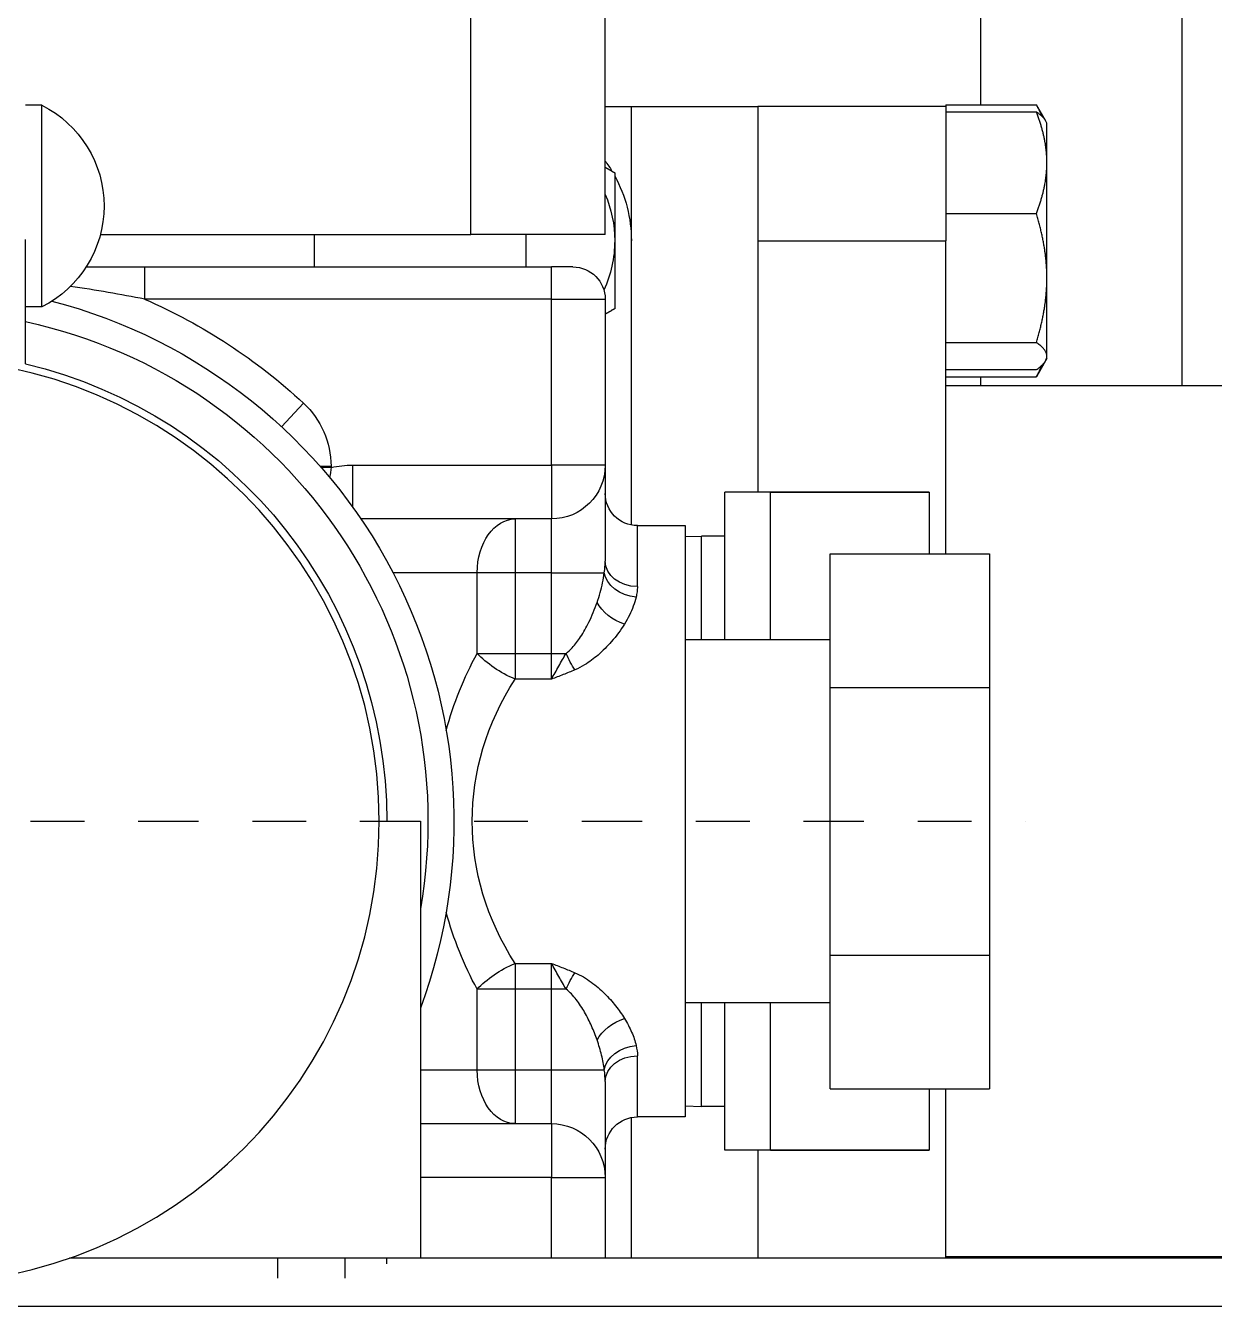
# Model space of a CAD drawing. Header units: inches. Extents: x -883 to 808, y -248 to 1051.
# Drawn here: x -421.531 to -419.319, y -133.252 to -130.87 of the extents above; entities that cross this region are included whole.
import ezdxf

# ---------------------------------------------------------------- set-up
doc = ezdxf.new("R2010")
doc.units = ezdxf.units.IN
doc.header["$MEASUREMENT"] = 0
doc.linetypes.add('CHAIN', pattern=[0.7087, 0.4724, -0.0591, 0.1181, -0.0591])
doc.layers.get('0').update_dxf_attribs({"linetype": 'CONTINUOUS'})
doc.layers.add('EQUIPMENT - COMPRESSORS', color=41, linetype='CONTINUOUS')

# ---------------------------------------------------------------- blocks, each defined once
blk = doc.blocks.new('A$C084a53c6')
for p, q in [((36.9193, 48.6279), (36.9193, 46.3379)), ((37.2943, 48.6279), (37.2943, 46.8608)), ((37.9922, 46.6194), (37.9922, 47.1194)), ((38.2423, 46.6194), (38.2423, 47.1194)), ((37.1731, 46.8314), (37.1901, 46.8608)), ((37.3585, 46.8608), (37.1901, 46.8608)), ((37.3585, 46.8478), (37.1901, 46.8478)), ((37.3585, 46.8608), (37.3585, 46.8579)), ((37.3585, 46.8579), (37.3585, 46.8478)), ((37.3585, 46.8579), (37.7085, 46.8579)), ((37.3585, 46.8478), (37.3585, 46.8434)), ((37.9435, 46.8579), (37.7085, 46.8579)), ((37.7085, 46.8579), (37.7085, 46.6079)), ((37.9435, 46.6079), (37.9435, 46.8579)), ((37.9922, 46.8579), (37.9435, 46.8579)), ((39.0404, 46.485), (39.0404, 46.86)), ((39.0404, 46.86), (39.0704, 46.86)), ((37.1705, 46.8269), (37.1731, 46.8314)), ((37.1705, 46.7531), (37.1705, 46.8269)), ((37.3585, 46.8434), (37.3585, 46.6629)), ((37.1705, 46.5386), (37.1705, 46.7531)), ((37.3585, 46.6585), (37.1901, 46.6585)), ((37.3585, 46.6629), (37.3585, 46.6585)), ((37.3585, 46.6585), (37.3585, 46.6529)), ((37.3585, 46.6529), (37.3585, 46.6079)), ((37.3585, 46.0256), (37.3585, 46.6079)), ((37.7085, 46.6079), (37.3585, 46.6079)), ((37.7085, 46.6079), (37.7085, 46.1399)), ((37.9435, 46.079), (37.9435, 46.6079)), ((37.9922, 46.6194), (38.2423, 46.6194)), ((38.1391, 46.5592), (38.1391, 46.6194)), ((38.9312, 46.6194), (38.2423, 46.6194)), ((38.5329, 46.5592), (38.5329, 46.6194)), ((39.0704, 46.379), (39.0704, 46.6102)), ((38.0522, 46.5592), (38.0922, 46.5592)), ((38.0922, 46.4992), (38.0922, 46.5592)), ((38.8489, 46.5592), (38.0922, 46.5592)), ((38.9576, 46.5592), (38.8489, 46.5592)), ((38.8489, 46.4992), (38.8489, 46.5592)), ((37.1705, 46.3933), (37.1705, 46.5386)), ((38.0922, 46.4992), (37.9922, 46.4992)), ((37.9922, 46.4992), (37.9922, 46.1904)), ((38.0922, 46.4992), (38.8489, 46.4992)), ((38.0922, 46.1904), (38.0922, 46.4992)), ((39.0404, 46.485), (39.0704, 46.485)), ((37.3585, 46.4186), (37.1901, 46.4186)), ((37.1705, 46.3889), (37.1705, 46.3933)), ((37.1705, 46.3889), (37.1731, 46.3844)), ((37.1731, 46.3844), (37.1901, 46.355)), ((37.3585, 46.3681), (37.1901, 46.3681)), ((37.3585, 46.355), (37.1901, 46.355)), ((37.2943, 46.355), (37.2943, 46.3379)), ((36.7985, 46.3379), (37.3585, 46.3379)), ((38.5943, 46.2619), (38.5536, 46.3059)), ((37.9922, 46.1904), (38.0922, 46.1904)), ((37.9922, 46.1904), (37.9922, 46.012)), ((38.4622, 46.1904), (38.0922, 46.1904)), ((38.0922, 46.1904), (38.0922, 46.0904)), ((38.4622, 46.1904), (38.4622, 46.1126)), ((38.5227, 46.1885), (38.5022, 46.1885)), ((38.5022, 46.1885), (38.5022, 46.1864)), ((38.5209, 46.1864), (38.5022, 46.1864)), ((37.6845, 46.1399), (37.3895, 46.1399)), ((37.3895, 46.1399), (37.3895, 46.0256)), ((37.3895, 46.1399), (37.7695, 46.1399)), ((37.3895, 46.1399), (37.3895, 46.0256)), ((37.6845, 45.8654), (37.6845, 46.1399)), ((37.7695, 45.9974), (37.7695, 46.1399)), ((38.0922, 45.9904), (38.0922, 46.0904)), ((38.0922, 46.0904), (38.4467, 46.0904)), ((38.1596, 46.0904), (38.1596, 45.9904)), ((37.7695, 46.0583), (37.8133, 46.0583)), ((37.8133, 45.8654), (37.8133, 46.0583)), ((37.8435, 46.0574), (37.8133, 46.0583)), ((37.9322, 46.0779), (37.8435, 46.0779)), ((37.8435, 46.0779), (37.8435, 44.9779)), ((37.9322, 45.9644), (37.9322, 46.0779)), ((37.5735, 46.0256), (37.2775, 46.0256)), ((37.2775, 46.0256), (37.2775, 45.7768)), ((37.5735, 45.7768), (37.5735, 46.0256)), ((37.7695, 45.9764), (37.7695, 45.9974)), ((38.0922, 45.9904), (37.9938, 45.9904)), ((38.0922, 45.8403), (38.0922, 45.9904)), ((38.0922, 45.9904), (38.1596, 45.9904)), ((38.1596, 45.9904), (38.2303, 45.9904)), ((38.1596, 45.9904), (38.1596, 45.8403)), ((38.2303, 45.8403), (38.2303, 45.9904)), ((38.2303, 45.9904), (38.3869, 45.9904)), ((37.7695, 45.8654), (37.7695, 45.9764)), ((37.5735, 45.8654), (37.8435, 45.8654)), ((38.0922, 45.8403), (38.065, 45.8403)), ((38.0922, 45.7923), (38.0922, 45.8403)), ((38.1596, 45.8403), (38.0922, 45.8403)), ((38.2303, 45.8403), (38.1596, 45.8403)), ((38.1596, 45.8403), (38.1596, 45.7923)), ((37.5735, 45.7768), (37.2775, 45.7768)), ((37.2775, 45.7768), (37.2775, 45.2791)), ((37.5735, 45.2791), (37.5735, 45.7768)), ((38.0922, 45.7923), (38.1596, 45.7923)), ((38.336, 45.5279), (38.336, 44.7154)), ((38.4125, 45.5279), (38.336, 45.5279)), ((37.5735, 45.2791), (37.2775, 45.2791)), ((37.2775, 45.2791), (37.2775, 45.0302)), ((37.5735, 45.0302), (37.5735, 45.2791)), ((38.1596, 45.2636), (38.0922, 45.2636)), ((38.0922, 45.2155), (38.0922, 45.2636)), ((38.1596, 45.2636), (38.1596, 45.2155)), ((38.065, 45.2155), (38.0922, 45.2155)), ((38.0922, 45.0654), (38.0922, 45.2155)), ((38.0922, 45.2155), (38.1596, 45.2155)), ((38.1596, 45.2155), (38.2303, 45.2155)), ((38.1596, 45.2155), (38.1596, 45.0654)), ((38.2303, 45.0654), (38.2303, 45.2155)), ((37.5735, 45.1904), (37.8435, 45.1904)), ((37.6845, 44.9159), (37.6845, 45.1904)), ((37.7695, 45.0794), (37.7695, 45.1904)), ((37.8133, 44.9975), (37.8133, 45.1904)), ((37.9322, 44.9779), (37.9322, 45.0915)), ((37.7695, 45.0584), (37.7695, 45.0794)), ((37.7695, 44.9159), (37.7695, 45.0584)), ((38.0922, 45.0654), (37.9938, 45.0654)), ((38.0922, 44.9654), (38.0922, 45.0654)), ((38.1596, 45.0654), (38.0922, 45.0654)), ((38.1596, 45.0654), (38.1596, 44.9654)), ((38.2303, 45.0654), (38.1596, 45.0654)), ((38.336, 45.0654), (38.2303, 45.0654)), ((37.9922, 45.0438), (37.9922, 44.8654)), ((37.5735, 45.0302), (37.2775, 45.0302)), ((37.3585, 44.7154), (37.3585, 45.0302)), ((37.3895, 45.0302), (37.3895, 44.9159)), ((37.3895, 45.0302), (37.3895, 44.9159)), ((37.7695, 44.9975), (37.8133, 44.9975)), ((37.8435, 44.9984), (37.8133, 44.9975)), ((37.8435, 44.9779), (37.9322, 44.9779)), ((37.9435, 44.7154), (37.9435, 44.9769)), ((38.0922, 44.9654), (38.0922, 44.8654)), ((38.336, 44.9654), (38.0922, 44.9654)), ((37.6845, 44.9159), (37.3895, 44.9159)), ((37.3895, 44.9159), (37.7695, 44.9159)), ((37.7085, 44.9159), (37.7085, 44.7154)), ((37.9922, 44.8654), (37.9922, 44.7154)), ((38.0922, 44.8654), (37.9922, 44.8654)), ((38.0922, 44.7154), (38.0922, 44.8654)), ((38.0922, 44.8654), (38.336, 44.8654)), ((35.7496, 44.7154), (38.336, 44.7154)), ((36.7985, 44.7179), (37.3585, 44.7179)), ((37.0945, 44.7179), (37.0945, 44.7154)), ((37.1185, 44.7179), (37.1185, 44.7154)), ((38.336, 44.7154), (38.9886, 44.7154)), ((38.3985, 44.7045), (38.3985, 44.7154)), ((38.4766, 44.7154), (38.4766, 44.6781)), ((38.6016, 44.7154), (38.6016, 44.6781)), ((35.7496, 44.6254), (42.9996, 44.6254))]:
    blk.add_line(p, q)
at = {"linetype": 'CHAIN', "ltscale": 0.238269}
blk.add_line((41.3364, 45.5279), (37.2106, 45.5279), dxfattribs=at)
blk.add_circle((39.2735, 45.5279), 0.861)
for centre, radius, start, end in [((39.1339, 46.6725), 0.2095, 116.5126, 243.4874), ((38.1935, 46.6079), 0.25, 143.6103, 148.8365), ((38.1935, 46.6079), 0.25, 151.1635, 180), ((38.1935, 46.6079), 0.219, 156.773, 180), ((38.1935, 46.6079), 0.219, 180, 204.7922), ((38.0522, 46.4992), 0.06, 90, 180), ((39.2735, 45.5279), 1, 104.5965, 200.3641), ((39.2735, 45.5279), 1.06, 113.6128, 132.7786), ((39.2735, 45.5279), 0.9515, 102.3263, 189.8408), ((39.2735, 45.5279), 0.875, 103.4233, 180), ((38.6622, 46.1885), 0.16, 132.7786, 180), ((38.0922, 46.1904), 0.1, 180, 270), ((38.4622, 45.9904), 0.2, 78.463, 90), ((37.9322, 46.1379), 0.06, 270, 0), ((37.6603, 45.5279), 0.65, 15.0806, 28.7266), ((37.6603, 45.5279), 0.65, 331.2734, 344.9194), ((37.9322, 44.9179), 0.06, 0, 90), ((38.0922, 44.8654), 0.1, 90, 180)]:
    blk.add_arc(centre, radius, start, end)
for centre, major_axis, ratio, start_param, end_param in [((38.1596, 45.9904), (0, 0.1), 0.707107, 4.712389, 6.283185), ((37.9322, 46.012), (0.06, 0), 0.793576, 4.712389, 6.283185), ((37.9347, 45.9904), (0.0588, 0.012), 0.751534, 4.559766, 6.017292), ((37.9563, 45.9349), (-0.0524, -0.0292), 0.616298, 1.240541, 2.40737), ((38.0486, 45.8403), (-0.0258, -0.0542), 0.248135, 1.089999, 1.688289), ((38.1596, 45.8403), (0.0877, 0.0481), 0.433193, 4.479278, 5.381231), ((37.5896, 45.5279), (0.65, 0), 0.846154, 5.781811, 6.784559), ((38.1596, 45.2155), (-0.0877, 0.0481), 0.433193, 4.043547, 4.9455), ((38.0486, 45.2155), (-0.0258, 0.0542), 0.248135, 4.594896, 5.193187), ((37.9563, 45.121), (0.0524, -0.0292), 0.616298, 0.734223, 1.901052), ((37.9347, 45.0654), (0.0588, -0.012), 0.751534, 0.265893, 1.72342), ((37.9322, 45.0438), (0.06, 0), 0.793576, 0, 1.570796), ((38.1596, 45.0654), (0, -0.1), 0.707107, 0, 1.570796)]:
    blk.add_ellipse(centre, major_axis=major_axis, ratio=ratio, start_param=start_param, end_param=end_param)
for points, weights in [([(37.1705, 46.7531), (37.1705, 46.7971), (37.1901, 46.8478)], [1.89912449429, 1.89912449429, 1.76277349029]), ([(37.1901, 46.8478), (37.1775, 46.8391), (37.1731, 46.8314)], [1.76277349029, 1.8477220028, 1.87974644753]), ([(37.1793, 46.8391), (37.1836, 46.8495), (37.1901, 46.8608)], [1.83535339972, 1.80587615505, 1.76277349029]), ([(37.1901, 46.6585), (37.1705, 46.7092), (37.1705, 46.7531)], [1.76277349029, 1.89912449429, 1.89912449429]), ([(37.9922, 46.7446), (37.9835, 46.7396), (37.9745, 46.7344)], [1.79937874472, 1.78250359951, 1.76277349029]), ([(37.9745, 46.7344), (37.9745, 46.6666), (37.9745, 46.6079)], [1.76277349029, 1.89912449429, 1.89912449429]), ([(37.1705, 46.5386), (37.1705, 46.5942), (37.1901, 46.6585)], [1.89912449429, 1.89912449429, 1.76277349029]), ([(37.9745, 46.6079), (37.9745, 46.5492), (37.9745, 46.4815)], [1.89912449429, 1.89912449429, 1.76277349029]), ([(37.1901, 46.4186), (37.1705, 46.4829), (37.1705, 46.5386)], [1.76277349029, 1.89912449429, 1.89912449429]), ([(37.9745, 46.4815), (37.9835, 46.4763), (37.9922, 46.4712)], [1.76277349029, 1.78250359951, 1.79937874472]), ([(37.1705, 46.3933), (37.1705, 46.4051), (37.1901, 46.4186)], [1.89912449429, 1.89912449429, 1.76277349029]), ([(37.1901, 46.3681), (37.1705, 46.3816), (37.1705, 46.3933)], [1.76277349029, 1.89912449429, 1.89912449429]), ([(37.1901, 46.355), (37.1836, 46.3663), (37.1793, 46.3767)], [1.76277349029, 1.80587615506, 1.83535339973])]:
    blk.add_rational_spline(points, weights, degree=2)
for points in [[(38.8489, 46.4992), (38.8935, 46.5081), (38.9397, 46.5161), (38.9872, 46.5229)], [(38.5022, 46.1864), (38.503, 46.1801), (38.5038, 46.1738), (38.5048, 46.1675)], [(37.9347, 45.1109), (37.9332, 45.1042), (37.9322, 45.0977), (37.9322, 45.0915)], [(37.9922, 45.0438), (37.9922, 45.0504), (37.9928, 45.0576), (37.9938, 45.0654)]]:
    blk.add_open_spline(points, degree=3)
for points, knots in [([(37.9938, 45.9904), (37.9933, 45.9943), (37.9929, 45.9981), (37.9924, 46.0053), (37.9922, 46.0087), (37.9922, 46.012)], [0, 0, 0, 0, 0.04361696, 0.04361696, 0.08723393, 0.08723393, 0.08723393, 0.08723393]), ([(38.0073, 45.9349), (38.003, 45.9472), (37.9995, 45.9595), (37.9956, 45.9779), (37.9946, 45.9842), (37.9938, 45.9904)], [2.9847717, 2.9847717, 2.9847717, 2.9847717, 3.1213505, 3.1213505, 3.1944843, 3.1944843, 3.1944843, 3.1944843]), ([(37.9322, 45.9644), (37.9322, 45.9612), (37.9325, 45.9581), (37.9333, 45.9516), (37.9339, 45.9483), (37.9347, 45.9449)], [-0.08723393, -0.08723393, -0.08723393, -0.08723393, -0.04361696, -0.04361696, 0, 0, 0, 0]), ([(37.9347, 45.9449), (37.9359, 45.9393), (37.9377, 45.9336), (37.9439, 45.917), (37.9495, 45.906), (37.9563, 45.8948)], [-3.1944843, -3.1944843, -3.1944843, -3.1944843, -3.1213505, -3.1213505, -2.9847717, -2.9847717, -2.9847717, -2.9847717]), ([(38.065, 45.8403), (38.061, 45.8434), (38.0572, 45.8469), (38.048, 45.8568), (38.0428, 45.8636), (38.0323, 45.8796), (38.0272, 45.8888), (38.0167, 45.9102), (38.0116, 45.9226), (38.0073, 45.9349)], [0, 0, 0, 0, 0.0552446, 0.0552446, 0.1436359, 0.1436359, 0.2497193, 0.2497193, 0.3860139, 0.3860139, 0.3860139, 0.3860139]), ([(37.9563, 45.8948), (37.9632, 45.8837), (37.9713, 45.8726), (37.9882, 45.8533), (37.9964, 45.845), (38.0132, 45.8306), (38.0214, 45.8244), (38.0362, 45.8155), (38.0422, 45.8123), (38.0486, 45.8096)], [-0.3860139, -0.3860139, -0.3860139, -0.3860139, -0.2497193, -0.2497193, -0.1436359, -0.1436359, -0.0552446, -0.0552446, 0, 0, 0, 0]), ([(38.0922, 45.7923), (38.09, 45.7962), (38.0877, 45.8002), (38.0831, 45.8083), (38.0808, 45.8124), (38.0785, 45.8165), (38.0762, 45.8205), (38.074, 45.8246), (38.0694, 45.8326), (38.0672, 45.8365), (38.065, 45.8403)], [-0.0008902, -0.0008902, -0.0008902, -0.0008902, 0.0301979, 0.0301979, 0.061286, 0.061286, 0.061286, 0.0923742, 0.0923742, 0.1234623, 0.1234623, 0.1234623, 0.1234623]), ([(38.0486, 45.8096), (38.0522, 45.8081), (38.0558, 45.8066), (38.063, 45.8036), (38.0666, 45.8022), (38.0703, 45.8007), (38.0739, 45.7993), (38.0776, 45.7979), (38.0849, 45.7951), (38.0886, 45.7937), (38.0922, 45.7923)], [-0.1234623, -0.1234623, -0.1234623, -0.1234623, -0.0923742, -0.0923742, -0.061286, -0.061286, -0.061286, -0.0301979, -0.0301979, 0.0008902, 0.0008902, 0.0008902, 0.0008902]), ([(38.0922, 45.2636), (38.0849, 45.2608), (38.0776, 45.258), (38.063, 45.2522), (38.0557, 45.2493), (38.0486, 45.2462)], [-0.1243524, -0.1243524, -0.1243524, -0.1243524, -0.0621762, -0.0621762, 0, 0, 0, 0]), ([(38.065, 45.2155), (38.0694, 45.2232), (38.0739, 45.2312), (38.0831, 45.2476), (38.0877, 45.2558), (38.0922, 45.2636)], [0, 0, 0, 0, 0.0621762, 0.0621762, 0.1243524, 0.1243524, 0.1243524, 0.1243524]), ([(38.0486, 45.2462), (38.0375, 45.2415), (38.0275, 45.2354), (38.0092, 45.2222), (38.0009, 45.2149), (37.9934, 45.2075), (37.9858, 45.2), (37.979, 45.1923), (37.9667, 45.1767), (37.9612, 45.1689), (37.9563, 45.161)], [0, 0, 0, 0, 0.0965178, 0.0965178, 0.1930356, 0.1930356, 0.1930356, 0.2895534, 0.2895534, 0.3860712, 0.3860712, 0.3860712, 0.3860712]), ([(38.0073, 45.121), (38.0103, 45.1297), (38.0138, 45.1384), (38.0215, 45.1557), (38.0257, 45.1643), (38.0304, 45.1725), (38.0352, 45.1808), (38.0403, 45.1888), (38.0518, 45.2035), (38.058, 45.2102), (38.065, 45.2155)], [-0.3860712, -0.3860712, -0.3860712, -0.3860712, -0.2895534, -0.2895534, -0.1930356, -0.1930356, -0.1930356, -0.0965178, -0.0965178, 0, 0, 0, 0]), ([(37.9563, 45.161), (37.9511, 45.1525), (37.9466, 45.144), (37.9393, 45.1272), (37.9365, 45.1189), (37.9347, 45.1109)], [-0.2097111, -0.2097111, -0.2097111, -0.2097111, -0.1048556, -0.1048556, 0, 0, 0, 0]), ([(37.9938, 45.0654), (37.9949, 45.0743), (37.9966, 45.0835), (38.0012, 45.1021), (38.004, 45.1115), (38.0073, 45.121)], [0, 0, 0, 0, 0.1048556, 0.1048556, 0.2097111, 0.2097111, 0.2097111, 0.2097111])]:
    blk.add_open_spline(points, degree=3, knots=knots)

msp = doc.modelspace()

# ---------------------------------------------------------------- block references
at = {"layer": 'EQUIPMENT - COMPRESSORS', "xscale": -1}
msp.add_blockref('A$C084a53c6', (-382.46019, -177.87785), dxfattribs=at)

doc.saveas('drawing.dxf')
